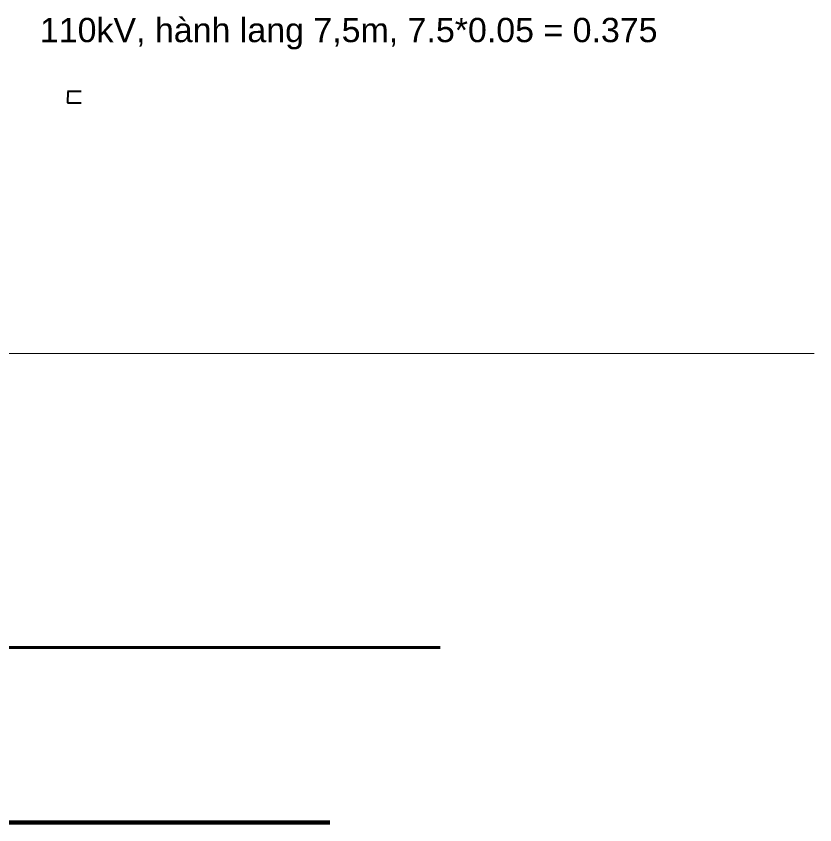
# Model space of a CAD drawing. Header units: feet. Extents: x 74374 to 92081, y 43964 to 65389.
# Drawn here: x 76578 to 77104, y 60172 to 60705 of the extents above; entities that cross this region are included whole.
import ezdxf

# ---------------------------------------------------------------- set-up
doc = ezdxf.new("R2010")
doc.units = ezdxf.units.FT
doc.header["$MEASUREMENT"] = 0
doc.linetypes.add('ACAD_ISO02W100', pattern=[15, 12, -3])
doc.linetypes.add('DASHED', pattern=[0.75, 0.5, -0.25])
doc.layers.add('Cap dien', color=1, linetype='DASHED')
doc.layers.add('HoKhoan', color=20, linetype='Continuous')
doc.layers.add('Level 20', color=7, linetype='Continuous', lineweight=0)
doc.styles.add('@ dien 500kv', font='arial.ttf', dxfattribs={"height": 1})
doc.styles.add('Kientruc', font='VnArial-NarrowH.TTF')
doc.styles.get("Standard").update_dxf_attribs({"font": 'arial.ttf'})
doc.styles.add('Style-STANDARD', font='VnArial.TTF')
doc.linetypes.add('110', pattern='A,216.738135,-10.498234,["110kv",Kientruc,S=45.16879799999999,R=0,X=0,Y=-20.412318],-168.397655,216.738135', length=612.372159)
doc.linetypes.add('110KV', pattern='A,5.469403999999999,-0.6212870000000001,["110KV",Standard,S=1,R=0,X=0,Y=-0.390401],-4.310951', length=10.401642)
doc.linetypes.add('500KVV', pattern='A,57.065292,-9.321307,11.247315,-9.501799,57.065292,-5.392536,["500KV",@ dien 500kv,S=10,R=0,X=0,Y=-5.125913],-44.772767', length=194.366308)
doc.dimstyles.get("Standard").update_dxf_attribs({"dimtxt": 0.18, "dimasz": 0.18, "dimexe": 0.18, "dimexo": 0.0625, "dimgap": 0.09, "dimtad": 0, "dimtih": 1, "dimtoh": 1, "dimdec": 4, "dimzin": 0, "dimdsep": 46, "dimtxsty": 'Standard', "dimcen": 0.09, "dimadec": 0, "dimazin": 0, "dimtfac": 1, "dimtdec": 4, "dimtofl": 0, "dimtmove": 0, "dimatfit": 3, "dimfxl": 1, "dimtolj": 1, "dimtzin": 0, "dimarcsym": 0})

# ---------------------------------------------------------------- blocks, each defined once
blk = doc.blocks.new('*D106')
at = {"layer": 'DEFPOINTS', "color": 0, "transparency": 16777216}
for p in [(76611.89569153883, 60654.95987735318), (76620.72592576787, 60654.95987735318), (76620.72592576787, 60647.45987735318)]:
    blk.add_point(p, dxfattribs=at)
at = {"layer": 'HoKhoan', "color": 0, "lineweight": -2, "transparency": 16777216}
for p, q in [((76620.66342576787, 60654.95987735318), (76611.71569153883, 60654.95987735318)), ((76620.66342576787, 60647.45987735318), (76611.71569153883, 60647.45987735318))]:
    blk.add_line(p, q, dxfattribs=at)
at = {"layer": 'HoKhoan', "color": 0, "linetype": 'ACAD_ISO02W100', "lineweight": -2, "transparency": 16777216}
for p, q in [((76611.89569153883, 60654.77987735318), (76611.89569153883, 60651.39178049097)), ((76611.89569153883, 60647.63987735318), (76611.89569153883, 60651.02797421539))]:
    blk.add_line(p, q, dxfattribs=at)
at = {"layer": 'HoKhoan', "color": 0, "transparency": 16777216}
for points in [[(76611.86569153883, 60654.77987735318), (76611.92569153883, 60654.77987735318), (76611.89569153883, 60654.95987735318)], [(76611.86569153883, 60647.63987735318), (76611.92569153883, 60647.63987735318), (76611.89569153883, 60647.45987735318)]]:
    blk.add_solid(points, dxfattribs=at)
at = {"layer": 'HoKhoan', "color": 0, "transparency": 16777216, "insert": (76611.89569153883, 60651.20987735315), "char_height": 0.18, "attachment_point": 5}
blk.add_mtext('\\A1;7.5000', dxfattribs=at)

msp = doc.modelspace()

# ---------------------------------------------------------------- linework, layer by layer
at = {"color": 6, "linetype": '110KV', "lineweight": 0, "ltscale": 100, "const_width": 0.7}
msp.add_lwpolyline([(74491.52225461858, 60482.52677137092), (77103.74837283869, 60482.52677137092)], dxfattribs=at)
at = {"layer": 'Cap dien', "color": 6, "linetype": '110', "lineweight": -3, "ltscale": 0.2, "const_width": 2, "flags": 128}
msp.add_lwpolyline([(74502.28962732945, 60288.85369393873), (76857.36304840195, 60288.85369393873)], dxfattribs=at)
at = {"layer": 'Cap dien', "color": 3, "linetype": '500KVV', "const_width": 3, "flags": 128}
msp.add_lwpolyline([(74460.36194026921, 60173.48003569758), (76784.63925555634, 60173.48003569758)], dxfattribs=at)

# ---------------------------------------------------------------- texts
at = {"layer": 'Level 20', "color": 7, "linetype": 'Continuous', "lineweight": 0, "style": 'Style-STANDARD'}
msp.add_text('110kV, hµnh lang 7,5m, 7.5*0.05 = 0.375', height=16.000002, dxfattribs=at).set_placement((76593.51708319099, 60687.55875849627))

# ---------------------------------------------------------------- dimensions: what is measured, and where the dimension line sits
at = {"layer": 'HoKhoan'}
dim = msp.add_aligned_dim(p1=(76620.72592576784, 60647.45987735315), p2=(76620.72592576784, 60654.95987735315), distance=8.830234229011694, dimstyle='Standard', dxfattribs=at)
dim.commit()
dim.dimension.update_dxf_attribs({"geometry": '*D106', "text_midpoint": (76611.89569153883, 60651.20987735315)})

doc.saveas('drawing.dxf')
